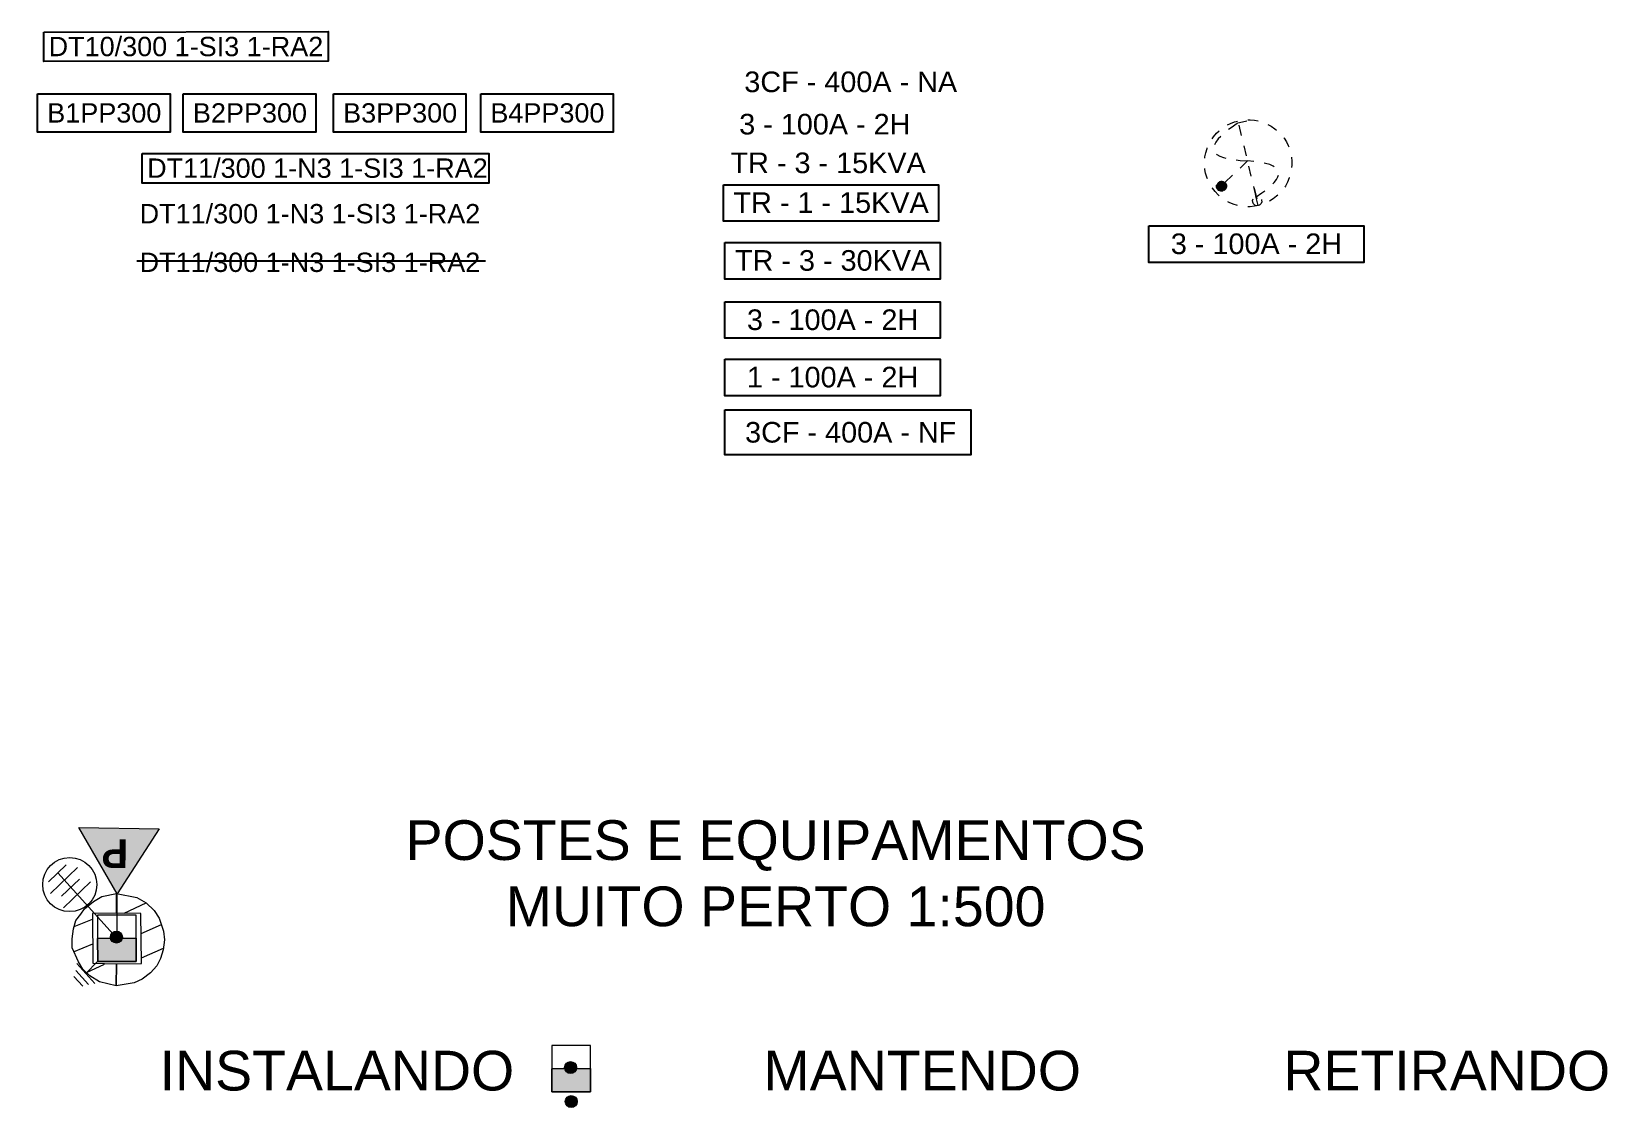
# Model space of a CAD drawing. Header units: millimetres. Extents: x 64 to 390, y 88 to 330.
# Drawn here: x 261.8 to 384.1, y 246.3 to 329.8 of the extents above; entities that cross this region are included whole.
import ezdxf

# ---------------------------------------------------------------- set-up
doc = ezdxf.new("R2010")
doc.units = ezdxf.units.MM
for name, color, linetype in [('FORMATO', 7, 'Continuous'), ('PARA-RAIOS', 7, 'Continuous'), ('TEXTOS A IMPLANTAR', 1, 'Continuous'), ('TRAFO', 7, 'Continuous')]:
    doc.layers.add(name, color=color, linetype=linetype)
doc.styles.get("Standard").update_dxf_attribs({"font": 'arial.ttf'})

# ---------------------------------------------------------------- blocks, each defined once
blk = doc.blocks.new('Clipboard8370')
at = {"color": 1, "lineweight": 20, "flags": 128}
for points in [[(3.442693, 1.707189), (3.419326, 0), (2.126671, 0.308707), (1.384243, 0.756506), (0.838047, 1.287021), (0.507665, 1.84967), (0, 2.9464), (0.012759, 3.643313), (0.112829, 4.416443), (0.284971, 5.048214), (0.681479, 5.551264), (0.978838, 5.953076), (1.672134, 6.531782), (2.312004, 6.914963), (3.456912, 7.148384), (3.438918, 5.631104), (1.58209, 5.602119), (1.608369, 1.747738), (3.442693, 1.707189)], [(3.438918, 5.631104), (3.456912, 7.148384), (5.020505, 6.852179), (5.753553, 6.422097), (6.361182, 5.83526), (6.758316, 5.25216), (7.106897, 4.226238), (7.166928, 3.556235), (7.077309, 2.777489), (6.854175, 2.110464), (6.584571, 1.540705), (6.083117, 1.008223), (5.431299, 0.506478), (4.818441, 0.213651), (3.419326, 0), (3.442693, 1.707189), (5.39207, 1.720713), (5.338559, 5.592458), (3.438918, 5.631104)], [(4.056969, 5.618531), (5.753553, 6.422097)], [(0.163973, 4.604145), (1.594463, 5.157681)], [(5.359748, 4.059371), (6.932606, 4.739199)], [(0.102016, 2.637035), (1.607922, 3.257651)], [(5.386094, 2.153128), (7.093535, 2.918486)], [(1.111145, 1.021764), (2.519137, 1.663883)]]:
    blk.add_lwpolyline(points, dxfattribs=at)
blk = doc.blocks.new('Clipboard8027')
h = blk.add_hatch(color=7)
h.dxf.hatch_style = 2
h.paths.add_polyline_path([(3, 1.81), (3.01, 0.01), (0.01, 0), (0, 1.8)])
at = {"color": 7, "lineweight": 0}
for points in [[(3, 1.81), (3, 3.61), (0, 3.6), (0, 1.8)], [(3, 1.81), (3.01, 0.01), (0.01, 0), (0, 1.8)], [(3.01, 0.01), (3, 1.81), (0, 1.8), (0.01, 0)]]:
    blk.add_lwpolyline(points, close=True, dxfattribs=at)
blk = doc.blocks.new('Clipboard4108')
h = blk.add_hatch(color=7)
edge = h.paths.add_edge_path()
edge.add_arc((0.463903, 0.463903), 0.463903, 74.00623623, 434.00623623)
h = blk.add_hatch(color=7)
edge = h.paths.add_edge_path()
edge.add_arc((0.463903, 0.463903), 0.463903, 74.00623623, 434.00623623)
at = {"color": 7, "lineweight": 0}
blk.add_circle((0.463903, 0.463903), 0.463903, dxfattribs=at)
blk.add_circle((0.463903, 0.463903), 0.463903, dxfattribs=at)
blk = doc.blocks.new('Clipboard8451')
at = {"color": 1}
for name, p in [('Clipboard8027', (0, 0)), ('Clipboard4108', (1.001781, 1.431733))]:
    blk.add_blockref(name, p, dxfattribs=at)
blk = doc.blocks.new('TRAFO PART. INST.')
at = {"layer": 'TRAFO'}
h = blk.add_hatch(color=7, dxfattribs=at)
h.dxf.hatch_style = 2
h.paths.add_polyline_path([(47.08, 271.74), (44.09, 276.9), (50.34, 276.79)])
at = {"layer": 'TRAFO', "color": 7, "lineweight": 0}
blk.add_lwpolyline([(47.08, 271.74), (44.09, 276.9), (50.34, 276.79)], close=True, dxfattribs=at)
blk.add_lwpolyline([(47.08, 268.39), (47.08, 271.74)], dxfattribs=at)
at = {"layer": 'TRAFO', "color": 7, "true_color": 0xffffff, "insert": (47.92, 273.74), "char_height": 2.2232, "attachment_point": 1, "rotation": 179.7591}
blk.add_mtext('{\\fArial|b1|i0|c0;P}', dxfattribs=at)
blk = doc.blocks.new('PRMT_INST')
at = {"layer": 'PARA-RAIOS', "color": 100, "lineweight": 0, "true_color": 0x00ff40}
for points in [[(-0.988698, 6.729342), (0.921378, 6.779585)], [(0, 0), (0.015917, 6.761003)], [(-1.492047, 5.95678), (1.422643, 6.038684)], [(-0.990781, 5.21588), (0.919295, 5.266122)], [(-1.49413, 4.443317), (1.420559, 4.525223)]]:
    blk.add_lwpolyline(points, dxfattribs=at)
blk.add_circle((0.086824, 5.45893), 2.100262, dxfattribs=at)
blk = doc.blocks.new('Clipboard5849')
at = {"color": 15, "lineweight": 0, "true_color": 0x994533}
for points in [[(0.596194, 2.162528), (1.008944, 0.924278)], [(2.017889, 1.192389), (0, 0.656167)], [(1.845028, 0.716139), (0.433916, 0.342195)], [(1.778, 0.264584), (0.769055, 0)]]:
    blk.add_lwpolyline(points, dxfattribs=at)
blk = doc.blocks.new('Clipboard6679')
h = blk.add_hatch(color=16)
edge = h.paths.add_edge_path()
edge.add_ellipse((2.588865, 3.237066), major_axis=(0, 0.807861), ratio=0.9563320019, start_angle=0, end_angle=360)
at = {"color": 16, "lineweight": 0, "true_color": 0x800000}
for points in [[(3.5402, 12.70996), (3.999976, 12.938455), (4.589115, 13.164232), (5.052109, 13.29811)], [(5.008921, 12.934927), (4.070532, 12.275232), (3.692605, 11.98055)], [(6.522337, 13.29476), (4.939785, 12.920061)], [(5.712907, 11.057382), (5.338701, 12.640051)], [(6.660063, 13.506427), (7.055032, 13.506427), (7.718254, 13.446455), (8.273129, 13.337828)], [(9.798246, 12.786208), (10.304115, 12.511594), (10.879143, 12.112955), (11.146898, 11.885983)], [(1.142015, 10.561312), (1.361198, 10.874705), (1.816282, 11.403871), (2.211943, 11.780028)], [(2.46164, 10.91998), (2.080865, 10.528982), (1.696337, 10.02451), (1.488388, 9.629709)], [(12.24806, 10.695745), (12.300837, 10.62776), (12.653615, 10.066844), (12.946421, 9.488288), (13.028433, 9.274286)], [(0.000586, 7.551763), (0.017115, 7.724399), (0.147643, 8.387621), (0.352254, 9.047316), (0.386013, 9.126671)], [(1.800615, 8.172584), (1.862143, 8.112455), (2.310171, 7.847871), (2.899309, 7.625621), (3.277728, 7.530098)], [(6.461319, 7.892045), (6.087113, 9.474714)], [(13.45176, 7.708313), (13.510865, 7.092927), (13.510865, 6.447344), (13.476315, 6.08649)], [(0.388682, 4.355806), (0.292282, 4.605844), (0.126476, 5.191455), (0.013587, 5.787649), (0, 5.929911)], [(4.879148, 7.258334), (5.499282, 7.195232), (6.500708, 7.139598)], [(6.642282, 7.131732), (5.469575, 6.004954)], [(7.630949, 7.035842), (6.642282, 7.131732)], [(7.209731, 4.726708), (6.835525, 6.309377)], [(10.752799, 6.211322), (10.618087, 6.299177), (10.081865, 6.53201), (9.415115, 6.733094), (9.234538, 6.770814)], [(2.217828, 1.707096), (2.052643, 1.847121), (1.579921, 2.344538), (1.163643, 2.88076), (1.139673, 2.918495)], [(4.296868, 4.878176), (3.124162, 3.751398)], [(7.958143, 1.561371), (7.583937, 3.14404)], [(7.958143, 1.561371), (8.850671, 2.157566), (9.29428, 2.487694)], [(10.529901, 3.541928), (10.738032, 3.748594), (11.111976, 4.21426), (11.351865, 4.644649), (11.418634, 4.878341)], [(13.12498, 4.503045), (13.112226, 4.461205), (12.840587, 3.819149), (12.501921, 3.205316), (12.39689, 3.053811)], [(5.063432, 0.197484), (4.419782, 0.393677), (3.777726, 0.661788), (3.551306, 0.784702)], [(8.286226, 0.174955), (7.686504, 0.062066), (7.058559, 0.002094), (6.673316, 0)], [(8.286226, 0.174955), (8.021643, 0.164371), (7.750004, 0.263149), (7.541865, 0.460705), (7.432504, 0.704121), (7.418393, 0.972232), (7.503885, 1.207336)], [(8.783919, 1.10226), (8.815393, 1.032205), (8.829504, 0.764094), (8.730726, 0.495982), (8.529643, 0.284316), (8.286226, 0.174955)], [(8.538252, 0.245884), (8.286226, 0.174955)], [(11.347807, 1.817653), (11.147254, 1.628399), (10.611032, 1.212121), (10.046587, 0.859344)]]:
    blk.add_lwpolyline(points, dxfattribs=at)
at = {"color": 7, "lineweight": 0}
for points in [[(2.775837, 2.439788), (2.486559, 2.429205), (2.186698, 2.545621), (1.953865, 2.778455), (1.833921, 3.057149), (1.816282, 3.364066), (1.839774, 3.435353)], [(3.094226, 3.823728), (3.220337, 3.695677), (3.343809, 3.416982), (3.361448, 3.110066), (3.255615, 2.799621), (3.040421, 2.559732), (2.872762, 2.483727)], [(8.286226, 0.174955), (7.936976, 1.656621)]]:
    blk.add_lwpolyline(points, dxfattribs=at)
at = {"color": 140, "lineweight": 0, "true_color": 0x00c9ff}
blk.add_lwpolyline([(7.647698, 2.866649), (8.046337, 1.205066)], dxfattribs=at)

msp = doc.modelspace()

# ---------------------------------------------------------------- hatches: boundary and pattern name
h = msp.add_hatch(color=5)
edge = h.paths.add_edge_path()
edge.add_arc((303.637104, 249.397471), 0.463903, 74.00623623, 434.00623623)
h = msp.add_hatch(color=5)
edge = h.paths.add_edge_path()
edge.add_arc((303.637104, 249.397471), 0.463903, 74.00623623, 434.00623623)
h = msp.add_hatch(color=5)
h.dxf.hatch_style = 2
h.paths.add_polyline_path([(305.175397, 249.310448), (305.176832, 247.50705), (302.178048, 247.501835), (302.172855, 249.301952)])
h = msp.add_hatch(color=5)
edge = h.paths.add_edge_path()
edge.add_arc((303.688164, 246.758349), 0.463903, 74.00623623, 434.00623623)
h = msp.add_hatch(color=5)
edge = h.paths.add_edge_path()
edge.add_arc((303.688164, 246.758349), 0.463903, 74.00623623, 434.00623623)

# ---------------------------------------------------------------- linework, layer by layer
at = {"color": 1}
for points in [[(262.751, 329.779861), (284.826387, 329.818833), (284.826387, 327.517833), (262.751, 327.478861)], [(262.272688, 324.983774), (272.556659, 324.983774), (272.556659, 322.005204), (262.272688, 322.005204)], [(273.578303, 324.983774), (283.862274, 324.983774), (283.862274, 322.005204), (273.578303, 322.005204)], [(285.233577, 324.983774), (295.517547, 324.983774), (295.517547, 322.005204), (285.233577, 322.005204)], [(296.662888, 324.983774), (306.946859, 324.983774), (306.946859, 322.005204), (296.662888, 322.005204)], [(270.39502, 320.33869), (297.28702, 320.33869), (297.28702, 318.03769), (270.39502, 318.03769)], [(315.504136, 317.928627), (332.199018, 317.928627), (332.199018, 315.097127), (315.504136, 315.097127)], [(348.51613, 314.731295), (365.211013, 314.731295), (365.211013, 311.899795), (348.51613, 311.899795)], [(315.618713, 313.437792), (332.313595, 313.437792), (332.313595, 310.606293), (315.618713, 310.606293)], [(315.617472, 308.835212), (332.312355, 308.835212), (332.312355, 306.003712), (315.617472, 306.003712)], [(315.617472, 304.381699), (332.312355, 304.381699), (332.312355, 301.550199), (315.617472, 301.550199)], [(315.617472, 300.448044), (334.695879, 300.448044), (334.695879, 296.957293), (315.617472, 296.957293)]]:
    msp.add_lwpolyline(points, close=True, dxfattribs=at)
at = {"color": 250, "true_color": 0x333333}
msp.add_lwpolyline([(269.962446, 312.009251), (297.044094, 312.009251)], dxfattribs=at)
at = {"color": 5, "lineweight": 0}
for points in [[(305.175397, 249.310447), (305.170203, 251.110564), (302.17142, 251.105349), (302.172855, 249.301952)], [(305.175397, 249.310447), (305.176831, 247.50705), (302.178048, 247.501834), (302.172855, 249.301952)], [(305.176831, 247.50705), (305.175397, 249.310447), (302.172855, 249.301952), (302.178048, 247.501834)]]:
    msp.add_lwpolyline(points, close=True, dxfattribs=at)
for centre in [(303.637104, 249.39747), (303.637104, 249.39747), (303.688164, 246.758349), (303.688164, 246.758349)]:
    msp.add_circle(centre, 0.463903, dxfattribs=at)

# ---------------------------------------------------------------- block references
at = {"color": 1, "xscale": 0.5, "yscale": 0.5, "zscale": 0.5}
msp.add_blockref('Clipboard6679', (352.862973, 316.217135), dxfattribs=at)
at = {"rotation": 42.207298}
msp.add_blockref('PRMT_INST', (268.366622, 259.495289), dxfattribs=at)
at = {"color": 1}
for name, p in [('Clipboard8370', (264.942831, 255.750409)), ('Clipboard8451', (266.921876, 257.621701))]:
    msp.add_blockref(name, p, dxfattribs=at)
at = {"color": 1, "rotation": 297.552812}
msp.add_blockref('Clipboard5849', (264.732879, 257.15672), dxfattribs=at)
at = {"layer": 'TRAFO'}
msp.add_blockref('TRAFO PART. INST.', (221.376258, -8.861393), dxfattribs=at)

# ---------------------------------------------------------------- texts
at = {"char_height": 3.083617, "width": 58.661178, "attachment_point": 1}
for s, insert in [('\\pxqc;POSTES E EQUIPAMENTOS\\PMUITO PERTO 1:500\\P', (290.219749, 268.590887)), ('INSTALANDO', (271.736124, 250.696531)), ('MANTENDO', (318.603031, 250.696531)), ('RETIRANDO', (358.953683, 250.696531))]:
    msp.add_mtext(s, dxfattribs=dict(at, insert=insert))
at = {"layer": 'FORMATO', "color": 7, "char_height": 1.6, "width": 42.991401, "attachment_point": 1}
for s, insert in [('{\\C7;3CF - 400A - NA}', (317.120805, 326.712615)), ('{\\C7;3 - 100A - 2H}', (316.722705, 323.427271)), ('{\\C7;TR - 3 - 15KVA}', (316.049777, 320.424177))]:
    msp.add_mtext(s, dxfattribs=dict(at, insert=insert))
at = {"layer": 'FORMATO', "color": 1, "char_height": 1.6, "width": 42.991401, "attachment_point": 1}
for s, insert in [('\\pxqc;TR - 1 - 15KVA', (302.362018, 317.338895)), ('\\pxqc;3 - 100A - 2H', (335.374012, 314.141564)), ('\\pxqc;TR - 3 - 30KVA', (302.476595, 312.848061)), ('\\pxqc;3 - 100A - 2H', (302.475354, 308.245481)), ('\\pxqc;1 - 100A - 2H', (302.475354, 303.791968)), ('\\pxql;3CF - 400A - NF', (317.180424, 299.508655))]:
    msp.add_mtext(s, dxfattribs=dict(at, insert=insert))
at = {"layer": 'TEXTOS A IMPLANTAR', "color": 1, "char_height": 1.5, "width": 46.453147, "attachment_point": 2}
for s, insert in [('\\pxql;DT10/300 1-SI3 1-RA2', (286.352574, 329.404861)), ('\\pxql;DT11/300 1-N3 1-SI3 1-RA2', (293.996593, 319.96369))]:
    msp.add_mtext(s, dxfattribs=dict(at, insert=insert))
at = {"layer": 'TEXTOS A IMPLANTAR', "char_height": 1.5, "width": 46.453147, "attachment_point": 2}
for s, insert in [('B1PP300', (267.446503, 324.251001)), ('B2PP300', (278.752118, 324.251001)), ('B3PP300', (290.407392, 324.251001)), ('B4PP300', (301.836703, 324.251001))]:
    msp.add_mtext(s, dxfattribs=dict(at, insert=insert))
at = {"layer": 'TEXTOS A IMPLANTAR', "color": 7, "insert": (293.41371, 316.427342), "char_height": 1.5, "width": 46.453147, "attachment_point": 2}
msp.add_mtext('\\pxql;DT11/300 1-N3 1-SI3 1-RA2', dxfattribs=at)
at = {"layer": 'TEXTOS A IMPLANTAR', "color": 250, "true_color": 0x333333, "insert": (293.41371, 312.653919), "char_height": 1.5, "width": 46.453147, "attachment_point": 2}
msp.add_mtext('\\pxql;DT11/300 1-N3 1-SI3 1-RA2', dxfattribs=at)

doc.saveas('drawing.dxf')
